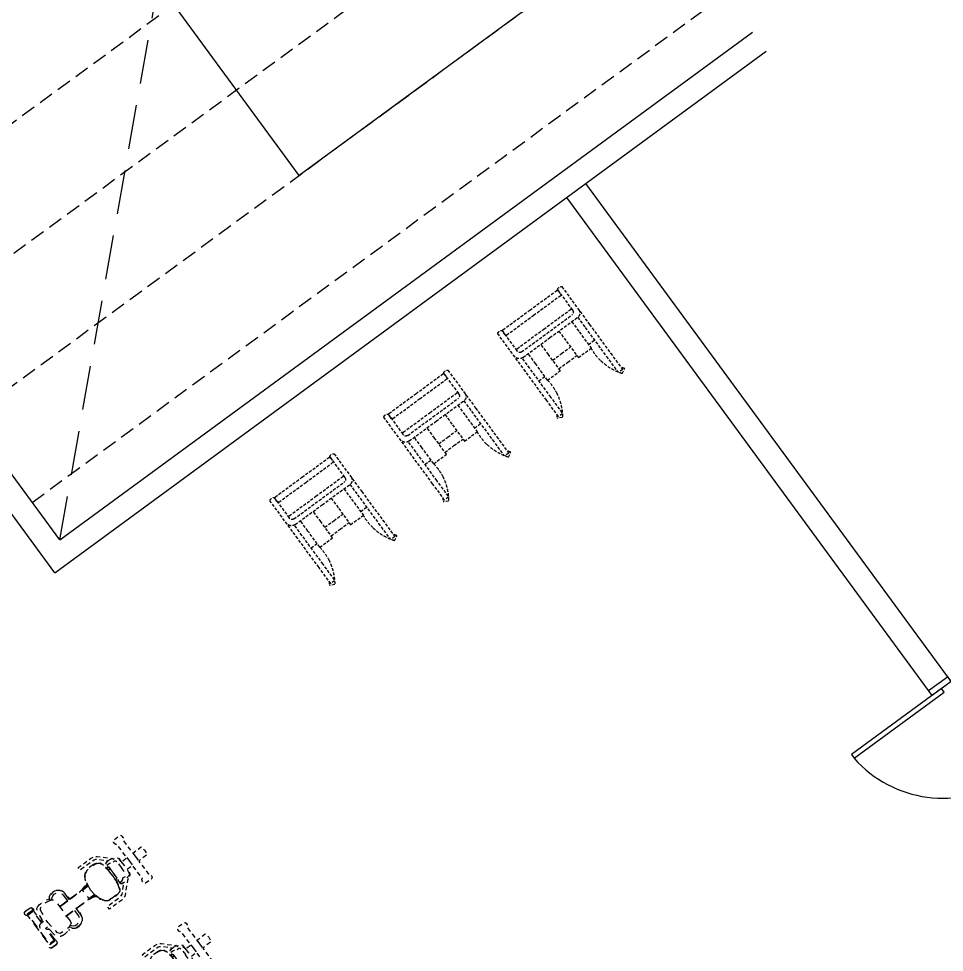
# Model space of a CAD drawing. Header units: millimetres. Extents: x 75184266 to 76346726, y -35077925 to -33679385.
# Drawn here: x 75349196 to 75357060, y -34906257 to -34898325 of the extents above; entities that cross this region are included whole.
import ezdxf

# ---------------------------------------------------------------- set-up
doc = ezdxf.new("R2010")
doc.units = ezdxf.units.MM
doc.header["$LTSCALE"] = 50
doc.header["$MEASUREMENT"] = 0
doc.linetypes.add('XR-지하3층$0$-HID', pattern=[2.5, 1.5, -1])
doc.linetypes.add('XR-지하3층$0$HIDDEN', pattern=[0.375, 0.25, -0.125])
doc.layers.add('XR-지하3층$0$a-door', color=6, linetype='CONTINUOUS')
doc.layers.add('XR-지하3층$0$가구', color=27, linetype='XR-지하3층$0$HIDDEN')
doc.layers.add('건축', color=8, linetype='CONTINUOUS', plot=False)

# ---------------------------------------------------------------- blocks, each defined once
blk = doc.blocks.new('XR-지하3층$0$A$C53A20786')
at = {"layer": 'XR-지하3층$0$가구', "color": 9, "ltscale": 2}
for p, q in [((19.2, 900), (19.2, 501.9)), ((64.2, 900), (64.2, 681.3)), ((64.2, 891), (64.2, 855)), ((356.7, 900), (73.2, 900)), ((640.2, 900), (356.7, 900)), ((649.2, 900), (649.2, 680.4)), ((649.2, 855), (649.2, 891)), ((694.2, 501.9), (694.2, 900)), ((356.7, 846), (73.2, 846)), ((640.2, 846), (356.7, 846)), ((64.2, 691.2), (64.2, 682.2)), ((356.7, 700.2), (73.2, 700.2)), ((356.7, 655.2), (91.2, 655.2)), ((637.8, 700.2), (356.7, 700.2)), ((622.2, 655.2), (356.7, 655.2)), ((356.7, 610.2), (64.2, 610.2)), ((64.2, 610.2), (64.2, 501.9)), ((127.2, 610.2), (127.2, 501.9)), ((262.2, 610.2), (262.2, 501.9)), ((640.2, 610.2), (356.7, 610.2)), ((451.2, 501.9), (451.2, 610.2)), ((586.2, 501.9), (586.2, 610.2)), ((649.2, 501.9), (649.2, 611)), ((19.2, 501.9), (19.2, 199.1)), ((64.2, 501.9), (64.2, 199.1)), ((127.2, 501.9), (127.2, 331.2)), ((262.2, 501.9), (262.2, 331.2)), ((451.2, 331.2), (451.2, 501.9)), ((586.2, 331.2), (586.2, 501.9)), ((649.2, 199.1), (649.2, 501.9)), ((694.2, 199.1), (694.2, 501.9)), ((356.7, 442.7), (262.2, 442.7)), ((451.2, 442.7), (356.7, 442.7)), ((127.2, 370.3), (64.2, 370.3)), ((262.2, 331.2), (127.2, 331.2)), ((356.7, 352.7), (262.2, 352.7)), ((451.2, 352.7), (356.7, 352.7)), ((586.2, 331.2), (451.2, 331.2)), ((649.2, 370.3), (586.2, 370.3)), ((19.2, 199.1), (19.2, 27)), ((64.2, 199.1), (64.2, 34.2)), ((649.2, 34.2), (649.2, 199.1)), ((694.2, 27), (694.2, 199.1)), ((41.8, 0), (0, 22.6)), ((19.2, 27), (59.8, 27)), ((653.6, 27), (694.2, 27)), ((671.7, 0), (713.5, 22.6))]:
    blk.add_line(p, q, dxfattribs=at)
for centre, radius, start, end in [((41.7, 876.4), 32.6, 46.39718, 133.60282), ((73.2, 891), 9, 90, 180), ((640.2, 891), 9, 0, 90), ((671.7, 876.4), 32.6, 46.39718, 133.60282), ((73.2, 855), 9, 180, 270), ((640.2, 855), 9, 270, 0), ((64.2, 655.2), 45, 180, 270), ((73.2, 691.2), 9, 90, 180), ((91.2, 682.2), 27, 180, 270), ((622.2, 682.2), 27, 270, 30), ((637.8, 691.2), 9, 30, 90), ((640.2, 664.2), 54, 270, 0), ((-323.4, 272), 454.5, 350.77116, 7.47822), ((1100.1, 273), 517.2, 173.5398, 188.21082), ((-348.4, 280.6), 480.6, 324.2818, 350.24704), ((1061.9, 280.6), 480.6, 189.75296, 215.7182), ((-376.9, 281.9), 457.5, 325.47029, 329.98115), ((1090.3, 281.9), 457.5, 210.01885, 214.52971)]:
    blk.add_arc(centre, radius, start, end, dxfattribs=at)
blk = doc.blocks.new('XR-지하3층$0$A$C10553A99')
at = {"layer": 'XR-지하3층$0$가구', "color": 9, "linetype": 'XR-지하3층$0$-HID'}
blk.add_line((127, 764.1), (117.4, 795.3), dxfattribs=at)
at = {"layer": 'XR-지하3층$0$가구', "color": 9, "linetype": 'XR-지하3층$0$-HID', "ltscale": 0.5, "flags": 128}
blk.add_lwpolyline([(-63, 553.8), (-71.6, 572.6), (-78.4, 596.2), (-82.5, 625.4), (-98.5, 625.3), (-95.5, 604.5), (-98.3, 594.1), (-98.3, 594.1), (-107.7, 586.5), (-107.7, 586.5), (-126.5, 580.6), (-126.5, 580.6), (-63.6, 520.7), (-50.3, 511.4), (-37.1, 506.7), (-22.9, 505.9), (108.5, 507), (108.7, 478.7), (-22.6, 477.6), (-47.2, 481.1), (-62.4, 485.7), (-76.7, 496), (-164.3, 582.2), (-171, 584), (-179.6, 597.2), (-195.6, 599), (-206.1, 604.5), (-213.7, 615.8), (-217.9, 655.5), (-274.6, 655), (-273.4, 516.1), (-266.8, 514.3), (-261, 501.1), (-260.8, 483.1), (-262.6, 473.7), (-268.3, 469.8), (-275.8, 467.9), (-334.4, 467.4), (-342, 469.2), (-346.7, 472.9), (-349.7, 482.4), (-349.8, 500.3), (-343.3, 512.7), (-336.7, 515.6), (-337.9, 654.5), (-427.6, 652.8), (-433.6, 693.3), (-428.3, 735.9), (-338.6, 737.6), (-339.7, 875.6), (-345.4, 877.4), (-350.2, 882.1), (-352.1, 890.6), (-352.3, 908.6), (-350.5, 916.1), (-337.3, 923.8), (-273.1, 924.3), (-263.5, 915.9), (-263.3, 891.3), (-268.9, 878.1), (-275.5, 876.1), (-274.3, 738.2), (-218.6, 737.7), (-213.2, 779.3), (-205.8, 788.8), (-195.4, 794.6), (-181.2, 796.6), (-179.4, 803.2), (-164.4, 813.7), (-65, 910), (-48.1, 916.8), (-26.4, 919.8), (105, 920.9), (105.2, 891.6), (-30.8, 890.5), (-58.2, 882.7), (-127.5, 814.1), (-112.4, 811.3), (-101.9, 803.9), (-96.1, 790.7), (-98.8, 769.9), (-83.7, 770), (-69.1, 836.3, 1.53764)], format="xyb", dxfattribs=at)
at = {"layer": 'XR-지하3층$0$가구', "color": 9, "linetype": 'XR-지하3층$0$-HID', "flags": 128}
for points in [[(-69.1, 836.3, -0.150368), (-41.9, 856.4, -0.125039), (63.9, 857.3, -0.209098), (98.2, 831.1), (106.8, 822.6), (116.4, 804.8), (116.4, 804.8), (130.9, 766.1), (159.3, 757.9), (186.7, 752.4), (186.7, 752.4), (216.1, 748.9), (325.7, 749.8), (325.2, 812.2), (335.3, 843.5), (354, 867.3, -0.472886), (463.7, 853.1), (482.6, 858.9), (482.6, 858.9), (524.1, 865.9, -0.18219), (593.2, 852.3), (605.6, 834.4), (616.7, 755.1), (628.1, 753.3), (632.8, 749.6), (631.9, 855.4), (627.2, 857.3, -0.386607), (630.6, 895.1), (638.2, 897.1), (690.2, 897.5, -0.236068), (703.5, 891, -0.411936), (699, 856.9, -0.123823), (692.4, 854), (695, 553.5)], [(695, 553.5, -0.744031), (692.5, 511.9), (641.4, 511.5, -0.636504), (634.5, 552.1), (633.6, 659.8), (628.9, 656), (617.6, 653.1), (614.1, 615.2), (606.9, 567.9), (597.6, 551.8), (587.3, 544.1), (560, 537.3), (526.9, 535.1), (526.9, 535.1), (485.3, 541.4), (463.5, 547.8), (449.4, 532.6), (433.4, 522, -0.501878), (326.1, 593), (325.6, 652.5), (213.3, 651.6), (172.5, 643.6), (132.9, 633.9), (123.7, 606.4, -0.04889), (113.5, 583.6, -0.030278), (100.4, 563.7, -0.202682), (21.3, 532.7), (-8.9, 533.4, -0.170169), (-63, 553.8, -0.590193)]]:
    blk.add_lwpolyline(points, format="xyb", dxfattribs=at)
for points in [[(452.4, 832.5), (444.9, 841.6), (434.4, 851.9), (421.1, 860.3), (404.1, 863), (382.4, 859), (363.6, 847.5), (352.4, 831.3), (347.9, 808.6), (348.5, 734.9), (329.6, 734.7), (329, 808.5), (334.4, 833.1), (350.3, 858.7), (368.1, 873), (387, 880.8), (407.7, 882.8), (429.5, 878.3), (445.6, 868), (460.9, 852.1), (459, 854)], [(627, 880.9), (627.1, 868.6), (630, 861.1), (638.5, 857.4), (690.5, 857.8), (699, 861.7), (702.7, 869.3), (702.6, 881.5), (698.7, 890), (690.2, 892.8), (638.2, 892.3), (629.8, 889.4), (627, 880.9)], [(-214.8, 744.3), (-212.2, 768), (-208.5, 781.2), (-196.3, 790.8), (-177.4, 791.9), (-173.8, 804.2), (-166.2, 808.1), (-144.5, 812), (-123.7, 809.4), (-108.5, 803.8), (-101.9, 797.3), (-100.8, 784), (-105.2, 738.6), (-106.7, 697), (-104.5, 655.5), (-99.3, 610.2), (-100.2, 597.9), (-106.7, 590.3), (-121.8, 584.5), (-142.6, 582.4), (-164.4, 586), (-171.9, 589.7), (-175.8, 601), (-194.7, 601.8), (-207.1, 611.1), (-211, 625.3), (-214, 647.9), (-216.3, 698), (-214.8, 744.3)], [(137.1, 700), (131.9, 647.1), (119, 602.6), (105.1, 575), (100.4, 566.5), (87.3, 556), (56.2, 540.6), (21.3, 536.5), (-23.1, 539), (-49.7, 548.2), (-62.1, 558.5), (-68.8, 576.4), (-74.7, 600.9), (-79.7, 628.3), (-104.2, 628.1), (-107.2, 647.9), (-81.7, 648.1), (-83.8, 668.9), (-84, 697.2), (-84.3, 725.6), (-82.6, 747.3), (-108.1, 747.1), (-105.4, 766), (-80.8, 766.3), (-76.3, 793.7), (-70.9, 818.3), (-64.4, 836.3), (-52.2, 846.8), (-25.8, 856.5), (18.6, 859.7), (53.6, 856.2), (84.9, 841.4), (98.2, 831.1), (103, 823.6), (117.4, 795.3)], [(432, 803.7), (436.6, 822.6), (451.6, 832.2), (478.9, 841.9), (509.2, 845.9), (563.1, 838.8), (570.7, 832.2), (578.4, 820), (587.4, 756.8), (592.6, 699.2), (592.6, 702), (588.3, 644.3), (580.4, 580.9), (572.9, 569.5), (565.4, 562.9), (539, 556), (511.6, 554.8), (481.3, 557.4), (453.9, 566.6), (438.7, 576), (433.8, 594.8), (432, 803.7)], [(459, 854), (471.4, 839.2)], [(637.2, 674.4), (638.4, 541.7), (692.2, 542.2), (689.5, 863.5), (635.6, 863)], [(635.6, 863), (636.8, 730.7)], [(-337.9, 654.5), (-338.6, 737.6)], [(-274.6, 655), (-274.3, 738.2)], [(-100.9, 789.7), (-128.3, 787.6), (-135.8, 783.7), (-145.1, 774.2), (-175.4, 775.9), (-183.9, 770.1), (-187.5, 757.8), (-187, 695.4)], [(-82.7, 745.4), (-105.2, 745.3), (-104.4, 648.9)], [(-82.5, 625.4), (-83.7, 770)], [(329.5, 747), (238.8, 746.3), (203.8, 746.9), (168.8, 752.3), (127, 764.1)], [(127, 764.1), (131, 751), (137.1, 699.1), (137.1, 700)], [(329.5, 748.9), (131.4, 747.3)], [(132.8, 656.5), (193.2, 657.1), (192.5, 743), (132, 742.5)], [(439.1, 749.8), (348.4, 749.1)], [(439.1, 748), (348.4, 747.2)], [(637.7, 730.7), (632.9, 743), (622.4, 749.5), (614, 749.4)], [(616.2, 672.9), (645.8, 673.2), (657.1, 675.1), (665.5, 681.8), (672.1, 690.4), (673.9, 701.7), (671.9, 713.1), (665.2, 722.5), (645.3, 730.8), (615.6, 730.5)], [(-104.4, 648.9), (-81.8, 649.1)], [(128.3, 634.8), (169.7, 646.5), (239.5, 654.6), (330.3, 655.4)], [(132.2, 650.9), (330.3, 652.5)], [(451.5, 568.1), (447.3, 562.8), (437, 551.4), (423.8, 543.7), (406.8, 539.8), (385.1, 543.4), (366.1, 554.6), (354.6, 571.5), (349.7, 593.2), (349.1, 667.8), (330.2, 667.7), (330.8, 593), (336.7, 568.5), (352.9, 543.1), (371, 529.1), (390, 521.7), (410.8, 520), (432.5, 525.8), (448.5, 535.4), (463.4, 551.6), (461.6, 549.7)], [(349.2, 655.5), (439.9, 656.3)], [(349.2, 652.7), (439.9, 653.5)], [(615.2, 657.8), (623.2, 657.8), (633.5, 664.5), (638.2, 676.9)], [(461.6, 549.7), (470.6, 561)], [(629.9, 537.9), (630, 526.5), (632.9, 518.1), (641.4, 514.4), (693.4, 514.8), (701.9, 518.6), (705.6, 527.2), (705.5, 538.5), (701.6, 547), (693.1, 549.8), (641.1, 549.3), (632.6, 546.4), (629.9, 537.9)]]:
    blk.add_lwpolyline(points, dxfattribs=at)
at = {"layer": 'XR-지하3층$0$가구', "color": 9, "linetype": 'XR-지하3층$0$-HID', "ltscale": 0.5, "flags": 128}
blk.add_lwpolyline([(-99.3, 604.5), (-126.7, 605.2), (-134.3, 608.9), (-143.8, 618.3), (-174.1, 616.2), (-182.6, 621.8), (-186.5, 634), (-187, 696.4)], dxfattribs=at)
blk = doc.blocks.new('XR-지하3층$0$A$C5E3F3FAC')
at = {"layer": 'XR-지하3층$0$a-door'}
for p, q in [((90, 950), (50, 950)), ((50, 950), (50, 0)), ((90, 0), (90, 950)), ((1910, 950), (1950, 950)), ((1910, 0), (1910, 950)), ((1950, 950), (1950, 0)), ((50, 0), (90, 0)), ((1950, 0), (1910, 0))]:
    blk.add_line(p, q, dxfattribs=at)
at = {"layer": 'XR-지하3층$0$a-door', "color": 6}
for points in [[(0, 850), (0, 1050), (50, 1050), (50, 850)], [(2000, 850), (2000, 1050), (1950, 1050), (1950, 850)]]:
    blk.add_lwpolyline(points, close=True, dxfattribs=at)
at = {"layer": 'XR-지하3층$0$a-door', "color": 7}
for centre, start, end in [((-1.8, 998.8), 275.25016, 357.21379), ((2001.8, 998.8), 182.78621, 264.74984)]:
    blk.add_arc(centre, 1003, start, end, dxfattribs=at)

msp = doc.modelspace()

# ---------------------------------------------------------------- linework, layer by layer
at = {"layer": '건축', "linetype": 'XR-지하3층$0$HIDDEN', "ltscale": 30}
msp.add_line((75349546.2, -34902753), (75353398.3, -34880953.6), dxfattribs=at)
at = {"layer": '건축', "ltscale": 0.5}
for p, q in [((75349546.2, -34902753, 0), (75340055.6, -34889816.6, 0)), ((75349503.2, -34903032.6, 0), (75339894.3, -34889934.9, 0)), ((75349546.2, -34902753), (75355429.5, -34898439.8)), ((75349503.2, -34903032.6), (75355547.7, -34898601.1)), ((75357117.3, -34903955.3), (75354015.4, -34899724.5)), ((75356956, -34904073.6), (75353854.1, -34899842.7))]:
    msp.add_line(p, q, dxfattribs=at)
at = {"layer": '건축', "linetype": 'XR-지하3층$0$HIDDEN', "ltscale": 10}
for p, q in [((75347715.1, -34900257.1, 0), (75360616.6, -34890799.4, 0)), ((75348247.5, -34900982.8, 0), (75361148.4, -34891525.5, 0)), ((75348779.9, -34901708.5, 0), (75361680.7, -34892251.2, 0)), ((75349312.2, -34902434.1, 0), (75362213.1, -34892976.8, 0))]:
    msp.add_line(p, q, dxfattribs=at)
at = {"layer": '건축', "ltscale": 0.5, "elevation": 0}
msp.add_lwpolyline([(75349450.5, -34896753.1), (75351782.5, -34895043.6), (75353910.9, -34897947), (75351579, -34899656.5)], close=True, dxfattribs=at)

# ---------------------------------------------------------------- block references
at = {"layer": '건축', "ltscale": 0.01, "xscale": -1, "rotation": 36.26512934610975}
for p in [(75354358.5, -34901315.8, 0), (75353390.9, -34902025.7, 0), (75352423.4, -34902735.5, 0)]:
    msp.add_blockref('XR-지하3층$0$A$C53A20786', p, dxfattribs=at)
at = {"layer": '건축', "rotation": 306.2469333594607}
msp.add_blockref('XR-지하3층$0$A$C5E3F3FAC', (75356240.9, -34904535.8), dxfattribs=at)
at = {"layer": '건축', "ltscale": 0.5, "rotation": 216.258079846776}
for p in [(75349506.9, -34905086.6, 0), (75350051.2, -34905826.6, 0)]:
    msp.add_blockref('XR-지하3층$0$A$C10553A99', p, dxfattribs=at)

doc.saveas('drawing.dxf')
